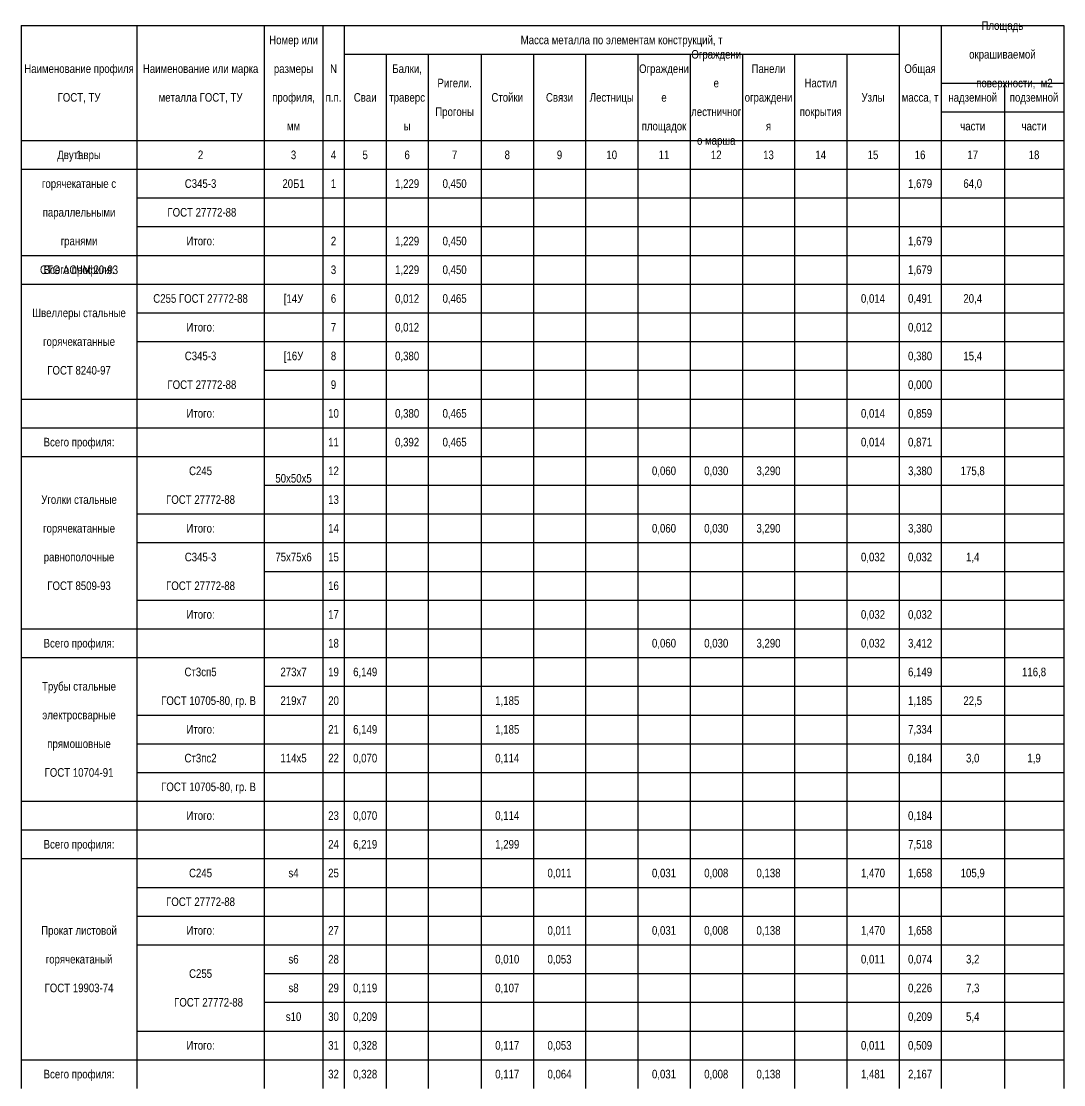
# Model space of a CAD drawing. Header units: millimetres. Extents: x 2718 to 3082, y 222 to 964.
# Drawn here: x 2718.4 to 3081.6, y 593.5 to 963.7 of the extents above; entities that cross this region are included whole.
import ezdxf
from ezdxf.enums import TextEntityAlignment as Align

# ---------------------------------------------------------------- set-up
doc = ezdxf.new("R2010")
doc.units = ezdxf.units.MM
doc.styles.get("Standard").update_dxf_attribs({"font": 'arial.ttf'})

# ---------------------------------------------------------------- blocks, each defined once
blk = doc.blocks.new('*U1', base_point=(0, 1.5))
at = {"lineweight": -3}
for p, q in [((0, 0), (40.2598, 0)), ((0, 0), (0, -10)), ((40.2598, 0), (84.6498, 0)), ((40.2598, 0), (40.2598, -10)), ((84.6498, 0), (105.0499, 0)), ((84.6498, 0), (84.6498, -10)), ((105.0499, 0), (112.4997, 0)), ((105.0499, 0), (105.0499, -10)), ((112.4997, 0), (127.1098, 0)), ((112.4997, 0), (112.4997, -10)), ((127.1098, 0), (141.7199, 0)), ((141.7199, 0), (160.19, 0)), ((160.19, 0), (178.3899, 0)), ((178.3899, 0), (196.5898, 0)), ((196.5898, 0), (214.7897, 0)), ((214.7897, 0), (232.9896, 0)), ((232.9896, 0), (251.1895, 0)), ((251.1895, 0), (269.3894, 0)), ((269.3894, 0), (287.5893, 0)), ((287.5893, 0), (305.7892, 0)), ((305.7892, 0), (320.3993, 0)), ((305.7892, 0), (305.7892, -10)), ((320.3993, 0), (342.4592, 0)), ((320.3993, 0), (320.3993, -10)), ((342.4592, 0), (363.1295, 0)), ((363.1295, 0), (363.1295, -10)), ((0, -10), (0, -20)), ((40.2598, -10), (40.2598, -20)), ((84.6498, -10), (84.6498, -20)), ((105.0499, -10), (105.0499, -20)), ((112.4997, -10), (127.1098, -10)), ((112.4997, -10), (112.4997, -20)), ((127.1098, -10), (141.7199, -10)), ((127.1098, -10), (127.1098, -20)), ((141.7199, -10), (160.19, -10)), ((141.7199, -10), (141.7199, -20)), ((160.19, -10), (178.3899, -10)), ((160.19, -10), (160.19, -20)), ((178.3899, -10), (196.5898, -10)), ((178.3899, -10), (178.3899, -20)), ((196.5898, -10), (214.7897, -10)), ((196.5898, -10), (196.5898, -20)), ((214.7897, -10), (232.9896, -10)), ((214.7897, -10), (214.7897, -20)), ((232.9896, -10), (251.1895, -10)), ((232.9896, -10), (232.9896, -20)), ((251.1895, -10), (269.3894, -10)), ((251.1895, -10), (251.1895, -20)), ((269.3894, -10), (287.5893, -10)), ((269.3894, -10), (269.3894, -20)), ((287.5893, -10), (305.7892, -10)), ((287.5893, -10), (287.5893, -20)), ((305.7892, -10), (305.7892, -20)), ((320.3993, -10), (320.3993, -20)), ((363.1295, -10), (363.1295, -20)), ((0, -20), (0, -40)), ((40.2598, -20), (40.2598, -40)), ((84.6498, -20), (84.6498, -40)), ((105.0499, -20), (105.0499, -40)), ((112.4997, -20), (112.4997, -40)), ((127.1098, -20), (127.1098, -40)), ((141.7199, -20), (141.7199, -40)), ((160.19, -20), (160.19, -40)), ((178.3899, -20), (178.3899, -40)), ((196.5898, -20), (196.5898, -40)), ((214.7897, -20), (214.7897, -40)), ((232.9896, -20), (232.9896, -40)), ((251.1895, -20), (251.1895, -40)), ((269.3894, -20), (269.3894, -40)), ((287.5893, -20), (287.5893, -40)), ((305.7892, -20), (305.7892, -40)), ((320.3993, -20), (342.4592, -20)), ((320.3993, -20), (320.3993, -40)), ((342.4592, -20), (363.1295, -20)), ((342.4592, -20), (342.4592, -40)), ((363.1295, -20), (363.1295, -40)), ((0, -40), (40.2598, -40)), ((0, -40), (0, -50)), ((40.2598, -40), (84.6498, -40)), ((40.2598, -40), (40.2598, -50)), ((84.6498, -40), (105.0499, -40)), ((84.6498, -40), (84.6498, -50)), ((105.0499, -40), (112.4997, -40)), ((105.0499, -40), (105.0499, -50)), ((112.4997, -40), (127.1098, -40)), ((112.4997, -40), (112.4997, -50)), ((127.1098, -40), (141.7199, -40)), ((127.1098, -40), (127.1098, -50)), ((141.7199, -40), (160.19, -40)), ((141.7199, -40), (141.7199, -50)), ((160.19, -40), (178.3899, -40)), ((160.19, -40), (160.19, -50)), ((178.3899, -40), (196.5898, -40)), ((178.3899, -40), (178.3899, -50)), ((196.5898, -40), (214.7897, -40)), ((196.5898, -40), (196.5898, -50)), ((214.7897, -40), (232.9896, -40)), ((214.7897, -40), (214.7897, -50)), ((232.9896, -40), (251.1895, -40)), ((232.9896, -40), (232.9896, -50)), ((251.1895, -40), (269.3894, -40)), ((251.1895, -40), (251.1895, -50)), ((269.3894, -40), (287.5893, -40)), ((269.3894, -40), (269.3894, -50)), ((287.5893, -40), (305.7892, -40)), ((287.5893, -40), (287.5893, -50)), ((305.7892, -40), (320.3993, -40)), ((305.7892, -40), (305.7892, -50)), ((320.3993, -40), (342.4592, -40)), ((320.3993, -40), (320.3993, -50)), ((342.4592, -40), (363.1295, -40)), ((342.4592, -40), (342.4592, -50)), ((363.1295, -40), (363.1295, -50)), ((0, -50), (40.2598, -50)), ((0, -50), (0, -70)), ((40.2598, -50), (84.6498, -50)), ((40.2598, -50), (40.2598, -70)), ((84.6498, -50), (105.0499, -50)), ((84.6498, -50), (84.6498, -70)), ((105.0499, -50), (112.4997, -50)), ((105.0499, -50), (105.0499, -70)), ((112.4997, -50), (127.1098, -50)), ((112.4997, -50), (112.4997, -70)), ((127.1098, -50), (141.7199, -50)), ((127.1098, -50), (127.1098, -70)), ((141.7199, -50), (160.19, -50)), ((141.7199, -50), (141.7199, -70)), ((160.19, -50), (178.3899, -50)), ((160.19, -50), (160.19, -70)), ((178.3899, -50), (196.5898, -50)), ((178.3899, -50), (178.3899, -70)), ((196.5898, -50), (214.7897, -50)), ((196.5898, -50), (196.5898, -70)), ((214.7897, -50), (232.9896, -50)), ((214.7897, -50), (214.7897, -70)), ((232.9896, -50), (251.1895, -50)), ((232.9896, -50), (232.9896, -70)), ((251.1895, -50), (269.3894, -50)), ((251.1895, -50), (251.1895, -70)), ((269.3894, -50), (287.5893, -50)), ((269.3894, -50), (269.3894, -70)), ((287.5893, -50), (305.7892, -50)), ((287.5893, -50), (287.5893, -70)), ((305.7892, -50), (320.3993, -50)), ((305.7892, -50), (305.7892, -70)), ((320.3993, -50), (342.4592, -50)), ((320.3993, -50), (320.3993, -70)), ((342.4592, -50), (363.1295, -50)), ((342.4592, -50), (342.4592, -70)), ((363.1295, -50), (363.1295, -70)), ((0, -70), (0, -80)), ((40.2598, -70), (84.6498, -70)), ((40.2598, -70), (40.2598, -80)), ((84.6498, -70), (105.0499, -70)), ((84.6498, -70), (84.6498, -80)), ((105.0499, -70), (112.4997, -70)), ((105.0499, -70), (105.0499, -80)), ((112.4997, -70), (127.1098, -70)), ((112.4997, -70), (112.4997, -80)), ((127.1098, -70), (141.7199, -70)), ((127.1098, -70), (127.1098, -80)), ((141.7199, -70), (160.19, -70)), ((141.7199, -70), (141.7199, -80)), ((160.19, -70), (178.3899, -70)), ((160.19, -70), (160.19, -80)), ((178.3899, -70), (196.5898, -70)), ((178.3899, -70), (178.3899, -80)), ((196.5898, -70), (214.7897, -70)), ((196.5898, -70), (196.5898, -80)), ((214.7897, -70), (232.9896, -70)), ((214.7897, -70), (214.7897, -80)), ((232.9896, -70), (251.1895, -70)), ((232.9896, -70), (232.9896, -80)), ((251.1895, -70), (269.3894, -70)), ((251.1895, -70), (251.1895, -80)), ((269.3894, -70), (287.5893, -70)), ((269.3894, -70), (269.3894, -80)), ((287.5893, -70), (305.7892, -70)), ((287.5893, -70), (287.5893, -80)), ((305.7892, -70), (320.3993, -70)), ((305.7892, -70), (305.7892, -80)), ((320.3993, -70), (342.4592, -70)), ((320.3993, -70), (320.3993, -80)), ((342.4592, -70), (363.1295, -70)), ((342.4592, -70), (342.4592, -80)), ((363.1295, -70), (363.1295, -80)), ((0, -80), (40.2598, -80)), ((0, -80), (0, -90)), ((40.2598, -80), (84.6498, -80)), ((40.2598, -80), (40.2598, -90)), ((84.6498, -80), (105.0499, -80)), ((84.6498, -80), (84.6498, -90)), ((105.0499, -80), (112.4997, -80)), ((105.0499, -80), (105.0499, -90)), ((112.4997, -80), (127.1098, -80)), ((112.4997, -80), (112.4997, -90)), ((127.1098, -80), (141.7199, -80)), ((127.1098, -80), (127.1098, -90)), ((141.7199, -80), (160.19, -80)), ((141.7199, -80), (141.7199, -90)), ((160.19, -80), (178.3899, -80)), ((160.19, -80), (160.19, -90)), ((178.3899, -80), (196.5898, -80)), ((178.3899, -80), (178.3899, -90)), ((196.5898, -80), (214.7897, -80)), ((196.5898, -80), (196.5898, -90)), ((214.7897, -80), (232.9896, -80)), ((214.7897, -80), (214.7897, -90)), ((232.9896, -80), (251.1895, -80)), ((232.9896, -80), (232.9896, -90)), ((251.1895, -80), (269.3894, -80)), ((251.1895, -80), (251.1895, -90)), ((269.3894, -80), (287.5893, -80)), ((269.3894, -80), (269.3894, -90)), ((287.5893, -80), (305.7892, -80)), ((287.5893, -80), (287.5893, -90)), ((305.7892, -80), (320.3993, -80)), ((305.7892, -80), (305.7892, -90)), ((320.3993, -80), (342.4592, -80)), ((320.3993, -80), (320.3993, -90)), ((342.4592, -80), (363.1295, -80)), ((342.4592, -80), (342.4592, -90)), ((363.1295, -80), (363.1295, -90)), ((0, -90), (40.2598, -90)), ((0, -90), (0, -100)), ((40.2598, -90), (84.6498, -90)), ((40.2598, -90), (40.2598, -100)), ((84.6498, -90), (105.0499, -90)), ((84.6498, -90), (84.6498, -100)), ((105.0499, -90), (112.4997, -90)), ((105.0499, -90), (105.0499, -100)), ((112.4997, -90), (127.1098, -90)), ((112.4997, -90), (112.4997, -100)), ((127.1098, -90), (141.7199, -90)), ((127.1098, -90), (127.1098, -100)), ((141.7199, -90), (160.19, -90)), ((141.7199, -90), (141.7199, -100)), ((160.19, -90), (178.3899, -90)), ((160.19, -90), (160.19, -100)), ((178.3899, -90), (196.5898, -90)), ((178.3899, -90), (178.3899, -100)), ((196.5898, -90), (214.7897, -90)), ((196.5898, -90), (196.5898, -100)), ((214.7897, -90), (232.9896, -90)), ((214.7897, -90), (214.7897, -100)), ((232.9896, -90), (251.1895, -90)), ((232.9896, -90), (232.9896, -100)), ((251.1895, -90), (269.3894, -90)), ((251.1895, -90), (251.1895, -100)), ((269.3894, -90), (287.5893, -90)), ((269.3894, -90), (269.3894, -100)), ((287.5893, -90), (305.7892, -90)), ((287.5893, -90), (287.5893, -100)), ((305.7892, -90), (320.3993, -90)), ((305.7892, -90), (305.7892, -100)), ((320.3993, -90), (342.4592, -90)), ((320.3993, -90), (320.3993, -100)), ((342.4592, -90), (363.1295, -90)), ((342.4592, -90), (342.4592, -100)), ((363.1295, -90), (363.1295, -100)), ((0, -100), (0, -110)), ((40.2598, -100), (84.6498, -100)), ((40.2598, -100), (40.2598, -110)), ((84.6498, -100), (105.0499, -100)), ((84.6498, -100), (84.6498, -110)), ((105.0499, -100), (112.4997, -100)), ((105.0499, -100), (105.0499, -110)), ((112.4997, -100), (127.1098, -100)), ((112.4997, -100), (112.4997, -110)), ((127.1098, -100), (141.7199, -100)), ((127.1098, -100), (127.1098, -110)), ((141.7199, -100), (160.19, -100)), ((141.7199, -100), (141.7199, -110)), ((160.19, -100), (178.3899, -100)), ((160.19, -100), (160.19, -110)), ((178.3899, -100), (196.5898, -100)), ((178.3899, -100), (178.3899, -110)), ((196.5898, -100), (214.7897, -100)), ((196.5898, -100), (196.5898, -110)), ((214.7897, -100), (232.9896, -100)), ((214.7897, -100), (214.7897, -110)), ((232.9896, -100), (251.1895, -100)), ((232.9896, -100), (232.9896, -110)), ((251.1895, -100), (269.3894, -100)), ((251.1895, -100), (251.1895, -110)), ((269.3894, -100), (287.5893, -100)), ((269.3894, -100), (269.3894, -110)), ((287.5893, -100), (305.7892, -100)), ((287.5893, -100), (287.5893, -110)), ((305.7892, -100), (320.3993, -100)), ((305.7892, -100), (305.7892, -110)), ((320.3993, -100), (342.4592, -100)), ((320.3993, -100), (320.3993, -110)), ((342.4592, -100), (363.1295, -100)), ((342.4592, -100), (342.4592, -110)), ((363.1295, -100), (363.1295, -110)), ((0, -110), (0, -120)), ((40.2598, -110), (84.6498, -110)), ((40.2598, -110), (40.2598, -120)), ((84.6498, -110), (105.0499, -110)), ((84.6498, -110), (84.6498, -120)), ((105.0499, -110), (112.4997, -110)), ((105.0499, -110), (105.0499, -120)), ((112.4997, -110), (127.1098, -110)), ((112.4997, -110), (112.4997, -120)), ((127.1098, -110), (141.7199, -110)), ((127.1098, -110), (127.1098, -120)), ((141.7199, -110), (160.19, -110)), ((141.7199, -110), (141.7199, -120)), ((160.19, -110), (178.3899, -110)), ((160.19, -110), (160.19, -120)), ((178.3899, -110), (196.5898, -110)), ((178.3899, -110), (178.3899, -120)), ((196.5898, -110), (214.7897, -110)), ((196.5898, -110), (196.5898, -120)), ((214.7897, -110), (232.9896, -110)), ((214.7897, -110), (214.7897, -120)), ((232.9896, -110), (251.1895, -110)), ((232.9896, -110), (232.9896, -120)), ((251.1895, -110), (269.3894, -110)), ((251.1895, -110), (251.1895, -120)), ((269.3894, -110), (287.5893, -110)), ((269.3894, -110), (269.3894, -120)), ((287.5893, -110), (305.7892, -110)), ((287.5893, -110), (287.5893, -120)), ((305.7892, -110), (320.3993, -110)), ((305.7892, -110), (305.7892, -120)), ((320.3993, -110), (342.4592, -110)), ((320.3993, -110), (320.3993, -120)), ((342.4592, -110), (363.1295, -110)), ((342.4592, -110), (342.4592, -120)), ((363.1295, -110), (363.1295, -120)), ((0, -120), (0, -130)), ((40.2598, -120), (40.2598, -130)), ((84.6498, -120), (105.0499, -120)), ((84.6498, -120), (84.6498, -130)), ((105.0499, -120), (112.4997, -120)), ((105.0499, -120), (105.0499, -130)), ((112.4997, -120), (127.1098, -120)), ((112.4997, -120), (112.4997, -130)), ((127.1098, -120), (141.7199, -120)), ((127.1098, -120), (127.1098, -130)), ((141.7199, -120), (160.19, -120)), ((141.7199, -120), (141.7199, -130)), ((160.19, -120), (178.3899, -120)), ((160.19, -120), (160.19, -130)), ((178.3899, -120), (196.5898, -120)), ((178.3899, -120), (178.3899, -130)), ((196.5898, -120), (214.7897, -120)), ((196.5898, -120), (196.5898, -130)), ((214.7897, -120), (232.9896, -120)), ((214.7897, -120), (214.7897, -130)), ((232.9896, -120), (251.1895, -120)), ((232.9896, -120), (232.9896, -130)), ((251.1895, -120), (269.3894, -120)), ((251.1895, -120), (251.1895, -130)), ((269.3894, -120), (287.5893, -120)), ((269.3894, -120), (269.3894, -130)), ((287.5893, -120), (305.7892, -120)), ((287.5893, -120), (287.5893, -130)), ((305.7892, -120), (320.3993, -120)), ((305.7892, -120), (305.7892, -130)), ((320.3993, -120), (342.4592, -120)), ((320.3993, -120), (320.3993, -130)), ((342.4592, -120), (363.1295, -120)), ((342.4592, -120), (342.4592, -130)), ((363.1295, -120), (363.1295, -130)), ((0, -130), (40.2598, -130)), ((0, -130), (0, -140)), ((40.2598, -130), (84.6498, -130)), ((40.2598, -130), (40.2598, -140)), ((84.6498, -130), (105.0499, -130)), ((84.6498, -130), (84.6498, -140)), ((105.0499, -130), (112.4997, -130)), ((105.0499, -130), (105.0499, -140)), ((112.4997, -130), (127.1098, -130)), ((112.4997, -130), (112.4997, -140)), ((127.1098, -130), (141.7199, -130)), ((127.1098, -130), (127.1098, -140)), ((141.7199, -130), (160.19, -130)), ((141.7199, -130), (141.7199, -140)), ((160.19, -130), (178.3899, -130)), ((160.19, -130), (160.19, -140)), ((178.3899, -130), (196.5898, -130)), ((178.3899, -130), (178.3899, -140)), ((196.5898, -130), (214.7897, -130)), ((196.5898, -130), (196.5898, -140)), ((214.7897, -130), (232.9896, -130)), ((214.7897, -130), (214.7897, -140)), ((232.9896, -130), (251.1895, -130)), ((232.9896, -130), (232.9896, -140)), ((251.1895, -130), (269.3894, -130)), ((251.1895, -130), (251.1895, -140)), ((269.3894, -130), (287.5893, -130)), ((269.3894, -130), (269.3894, -140)), ((287.5893, -130), (305.7892, -130)), ((287.5893, -130), (287.5893, -140)), ((305.7892, -130), (320.3993, -130)), ((305.7892, -130), (305.7892, -140)), ((320.3993, -130), (342.4592, -130)), ((320.3993, -130), (320.3993, -140)), ((342.4592, -130), (363.1295, -130)), ((342.4592, -130), (342.4592, -140)), ((363.1295, -130), (363.1295, -140)), ((0, -140), (40.2598, -140)), ((0, -140), (0, -150)), ((40.2598, -140), (84.6498, -140)), ((40.2598, -140), (40.2598, -150)), ((84.6498, -140), (105.0499, -140)), ((84.6498, -140), (84.6498, -150)), ((105.0499, -140), (112.4997, -140)), ((105.0499, -140), (105.0499, -150)), ((112.4997, -140), (127.1098, -140)), ((112.4997, -140), (112.4997, -150)), ((127.1098, -140), (141.7199, -140)), ((127.1098, -140), (127.1098, -150)), ((141.7199, -140), (160.19, -140)), ((141.7199, -140), (141.7199, -150)), ((160.19, -140), (178.3899, -140)), ((160.19, -140), (160.19, -150)), ((178.3899, -140), (196.5898, -140)), ((178.3899, -140), (178.3899, -150)), ((196.5898, -140), (214.7897, -140)), ((196.5898, -140), (196.5898, -150)), ((214.7897, -140), (232.9896, -140)), ((214.7897, -140), (214.7897, -150)), ((232.9896, -140), (251.1895, -140)), ((232.9896, -140), (232.9896, -150)), ((251.1895, -140), (269.3894, -140)), ((251.1895, -140), (251.1895, -150)), ((269.3894, -140), (287.5893, -140)), ((269.3894, -140), (269.3894, -150)), ((287.5893, -140), (305.7892, -140)), ((287.5893, -140), (287.5893, -150)), ((305.7892, -140), (320.3993, -140)), ((305.7892, -140), (305.7892, -150)), ((320.3993, -140), (342.4592, -140)), ((320.3993, -140), (320.3993, -150)), ((342.4592, -140), (363.1295, -140)), ((342.4592, -140), (342.4592, -150)), ((363.1295, -140), (363.1295, -150)), ((0, -150), (40.2598, -150)), ((0, -150), (0, -160)), ((40.2598, -150), (84.6498, -150)), ((40.2598, -150), (40.2598, -160)), ((84.6498, -150), (105.0499, -150)), ((84.6498, -150), (84.6498, -160)), ((105.0499, -150), (112.4997, -150)), ((105.0499, -150), (105.0499, -160)), ((112.4997, -150), (127.1098, -150)), ((112.4997, -150), (112.4997, -160)), ((127.1098, -150), (141.7199, -150)), ((127.1098, -150), (127.1098, -160)), ((141.7199, -150), (160.19, -150)), ((141.7199, -150), (141.7199, -160)), ((160.19, -150), (178.3899, -150)), ((160.19, -150), (160.19, -160)), ((178.3899, -150), (196.5898, -150)), ((178.3899, -150), (178.3899, -160)), ((196.5898, -150), (214.7897, -150)), ((196.5898, -150), (196.5898, -160)), ((214.7897, -150), (232.9896, -150)), ((214.7897, -150), (214.7897, -160)), ((232.9896, -150), (251.1895, -150)), ((232.9896, -150), (232.9896, -160)), ((251.1895, -150), (269.3894, -150)), ((251.1895, -150), (251.1895, -160)), ((269.3894, -150), (287.5893, -150)), ((269.3894, -150), (269.3894, -160)), ((287.5893, -150), (305.7892, -150)), ((287.5893, -150), (287.5893, -160)), ((305.7892, -150), (320.3993, -150)), ((305.7892, -150), (305.7892, -160)), ((320.3993, -150), (342.4592, -150)), ((320.3993, -150), (320.3993, -160)), ((342.4592, -150), (363.1295, -150)), ((342.4592, -150), (342.4592, -160)), ((363.1295, -150), (363.1295, -160)), ((0, -160), (0, -170)), ((40.2598, -160), (40.2598, -170)), ((84.6498, -160), (105.0499, -160)), ((84.6498, -160), (84.6498, -170)), ((105.0499, -160), (112.4997, -160)), ((105.0499, -160), (105.0499, -170)), ((112.4997, -160), (127.1098, -160)), ((112.4997, -160), (112.4997, -170)), ((127.1098, -160), (141.7199, -160)), ((127.1098, -160), (127.1098, -170)), ((141.7199, -160), (160.19, -160)), ((141.7199, -160), (141.7199, -170)), ((160.19, -160), (178.3899, -160)), ((160.19, -160), (160.19, -170)), ((178.3899, -160), (196.5898, -160)), ((178.3899, -160), (178.3899, -170)), ((196.5898, -160), (214.7897, -160)), ((196.5898, -160), (196.5898, -170)), ((214.7897, -160), (232.9896, -160)), ((214.7897, -160), (214.7897, -170)), ((232.9896, -160), (251.1895, -160)), ((232.9896, -160), (232.9896, -170)), ((251.1895, -160), (269.3894, -160)), ((251.1895, -160), (251.1895, -170)), ((269.3894, -160), (287.5893, -160)), ((269.3894, -160), (269.3894, -170)), ((287.5893, -160), (305.7892, -160)), ((287.5893, -160), (287.5893, -170)), ((305.7892, -160), (320.3993, -160)), ((305.7892, -160), (305.7892, -170)), ((320.3993, -160), (342.4592, -160)), ((320.3993, -160), (320.3993, -170)), ((342.4592, -160), (363.1295, -160)), ((342.4592, -160), (342.4592, -170)), ((363.1295, -160), (363.1295, -170)), ((0, -170), (0, -180)), ((40.2598, -170), (84.6498, -170)), ((40.2598, -170), (40.2598, -180)), ((84.6498, -170), (105.0499, -170)), ((84.6498, -170), (84.6498, -180)), ((105.0499, -170), (112.4997, -170)), ((105.0499, -170), (105.0499, -180)), ((112.4997, -170), (127.1098, -170)), ((112.4997, -170), (112.4997, -180)), ((127.1098, -170), (141.7199, -170)), ((127.1098, -170), (127.1098, -180)), ((141.7199, -170), (160.19, -170)), ((141.7199, -170), (141.7199, -180)), ((160.19, -170), (178.3899, -170)), ((160.19, -170), (160.19, -180)), ((178.3899, -170), (196.5898, -170)), ((178.3899, -170), (178.3899, -180)), ((196.5898, -170), (214.7897, -170)), ((196.5898, -170), (196.5898, -180)), ((214.7897, -170), (232.9896, -170)), ((214.7897, -170), (214.7897, -180)), ((232.9896, -170), (251.1895, -170)), ((232.9896, -170), (232.9896, -180)), ((251.1895, -170), (269.3894, -170)), ((251.1895, -170), (251.1895, -180)), ((269.3894, -170), (287.5893, -170)), ((269.3894, -170), (269.3894, -180)), ((287.5893, -170), (305.7892, -170)), ((287.5893, -170), (287.5893, -180)), ((305.7892, -170), (320.3993, -170)), ((305.7892, -170), (305.7892, -180)), ((320.3993, -170), (342.4592, -170)), ((320.3993, -170), (320.3993, -180)), ((342.4592, -170), (363.1295, -170)), ((342.4592, -170), (342.4592, -180)), ((363.1295, -170), (363.1295, -180)), ((0, -180), (0, -190)), ((40.2598, -180), (84.6498, -180)), ((40.2598, -180), (40.2598, -190)), ((84.6498, -180), (105.0499, -180)), ((84.6498, -180), (84.6498, -190)), ((105.0499, -180), (112.4997, -180)), ((105.0499, -180), (105.0499, -190)), ((112.4997, -180), (127.1098, -180)), ((112.4997, -180), (112.4997, -190)), ((127.1098, -180), (141.7199, -180)), ((127.1098, -180), (127.1098, -190)), ((141.7199, -180), (160.19, -180)), ((141.7199, -180), (141.7199, -190)), ((160.19, -180), (178.3899, -180)), ((160.19, -180), (160.19, -190)), ((178.3899, -180), (196.5898, -180)), ((178.3899, -180), (178.3899, -190)), ((196.5898, -180), (214.7897, -180)), ((196.5898, -180), (196.5898, -190)), ((214.7897, -180), (232.9896, -180)), ((214.7897, -180), (214.7897, -190)), ((232.9896, -180), (251.1895, -180)), ((232.9896, -180), (232.9896, -190)), ((251.1895, -180), (269.3894, -180)), ((251.1895, -180), (251.1895, -190)), ((269.3894, -180), (287.5893, -180)), ((269.3894, -180), (269.3894, -190)), ((287.5893, -180), (305.7892, -180)), ((287.5893, -180), (287.5893, -190)), ((305.7892, -180), (320.3993, -180)), ((305.7892, -180), (305.7892, -190)), ((320.3993, -180), (342.4592, -180)), ((320.3993, -180), (320.3993, -190)), ((342.4592, -180), (363.1295, -180)), ((342.4592, -180), (342.4592, -190)), ((363.1295, -180), (363.1295, -190)), ((0, -190), (0, -200)), ((40.2598, -190), (40.2598, -200)), ((84.6498, -190), (105.0499, -190)), ((84.6498, -190), (84.6498, -200)), ((105.0499, -190), (112.4997, -190)), ((105.0499, -190), (105.0499, -200)), ((112.4997, -190), (127.1098, -190)), ((112.4997, -190), (112.4997, -200)), ((127.1098, -190), (141.7199, -190)), ((127.1098, -190), (127.1098, -200)), ((141.7199, -190), (160.19, -190)), ((141.7199, -190), (141.7199, -200)), ((160.19, -190), (178.3899, -190)), ((160.19, -190), (160.19, -200)), ((178.3899, -190), (196.5898, -190)), ((178.3899, -190), (178.3899, -200)), ((196.5898, -190), (214.7897, -190)), ((196.5898, -190), (196.5898, -200)), ((214.7897, -190), (232.9896, -190)), ((214.7897, -190), (214.7897, -200)), ((232.9896, -190), (251.1895, -190)), ((232.9896, -190), (232.9896, -200)), ((251.1895, -190), (269.3894, -190)), ((251.1895, -190), (251.1895, -200)), ((269.3894, -190), (287.5893, -190)), ((269.3894, -190), (269.3894, -200)), ((287.5893, -190), (305.7892, -190)), ((287.5893, -190), (287.5893, -200)), ((305.7892, -190), (320.3993, -190)), ((305.7892, -190), (305.7892, -200)), ((320.3993, -190), (342.4592, -190)), ((320.3993, -190), (320.3993, -200)), ((342.4592, -190), (363.1295, -190)), ((342.4592, -190), (342.4592, -200)), ((363.1295, -190), (363.1295, -200)), ((0, -200), (0, -210)), ((40.2598, -200), (84.6498, -200)), ((40.2598, -200), (40.2598, -210)), ((84.6498, -200), (105.0499, -200)), ((84.6498, -200), (84.6498, -210)), ((105.0499, -200), (112.4997, -200)), ((105.0499, -200), (105.0499, -210)), ((112.4997, -200), (127.1098, -200)), ((112.4997, -200), (112.4997, -210)), ((127.1098, -200), (141.7199, -200)), ((127.1098, -200), (127.1098, -210)), ((141.7199, -200), (160.19, -200)), ((141.7199, -200), (141.7199, -210)), ((160.19, -200), (178.3899, -200)), ((160.19, -200), (160.19, -210)), ((178.3899, -200), (196.5898, -200)), ((178.3899, -200), (178.3899, -210)), ((196.5898, -200), (214.7897, -200)), ((196.5898, -200), (196.5898, -210)), ((214.7897, -200), (232.9896, -200)), ((214.7897, -200), (214.7897, -210)), ((232.9896, -200), (251.1895, -200)), ((232.9896, -200), (232.9896, -210)), ((251.1895, -200), (269.3894, -200)), ((251.1895, -200), (251.1895, -210)), ((269.3894, -200), (287.5893, -200)), ((269.3894, -200), (269.3894, -210)), ((287.5893, -200), (305.7892, -200)), ((287.5893, -200), (287.5893, -210)), ((305.7892, -200), (320.3993, -200)), ((305.7892, -200), (305.7892, -210)), ((320.3993, -200), (342.4592, -200)), ((320.3993, -200), (320.3993, -210)), ((342.4592, -200), (363.1295, -200)), ((342.4592, -200), (342.4592, -210)), ((363.1295, -200), (363.1295, -210)), ((0, -210), (40.2598, -210)), ((0, -210), (0, -220)), ((40.2598, -210), (84.6498, -210)), ((40.2598, -210), (40.2598, -220)), ((84.6498, -210), (105.0499, -210)), ((84.6498, -210), (84.6498, -220)), ((105.0499, -210), (112.4997, -210)), ((105.0499, -210), (105.0499, -220)), ((112.4997, -210), (127.1098, -210)), ((112.4997, -210), (112.4997, -220)), ((127.1098, -210), (141.7199, -210)), ((127.1098, -210), (127.1098, -220)), ((141.7199, -210), (160.19, -210)), ((141.7199, -210), (141.7199, -220)), ((160.19, -210), (178.3899, -210)), ((160.19, -210), (160.19, -220)), ((178.3899, -210), (196.5898, -210)), ((178.3899, -210), (178.3899, -220)), ((196.5898, -210), (214.7897, -210)), ((196.5898, -210), (196.5898, -220)), ((214.7897, -210), (232.9896, -210)), ((214.7897, -210), (214.7897, -220)), ((232.9896, -210), (251.1895, -210)), ((232.9896, -210), (232.9896, -220)), ((251.1895, -210), (269.3894, -210)), ((251.1895, -210), (251.1895, -220)), ((269.3894, -210), (287.5893, -210)), ((269.3894, -210), (269.3894, -220)), ((287.5893, -210), (305.7892, -210)), ((287.5893, -210), (287.5893, -220)), ((305.7892, -210), (320.3993, -210)), ((305.7892, -210), (305.7892, -220)), ((320.3993, -210), (342.4592, -210)), ((320.3993, -210), (320.3993, -220)), ((342.4592, -210), (363.1295, -210)), ((342.4592, -210), (342.4592, -220)), ((363.1295, -210), (363.1295, -220)), ((0, -220), (40.2598, -220)), ((0, -220), (0, -230)), ((40.2598, -220), (84.6498, -220)), ((40.2598, -220), (40.2598, -230)), ((84.6498, -220), (105.0499, -220)), ((84.6498, -220), (84.6498, -230)), ((105.0499, -220), (112.4997, -220)), ((105.0499, -220), (105.0499, -230)), ((112.4997, -220), (127.1098, -220)), ((112.4997, -220), (112.4997, -230)), ((127.1098, -220), (141.7199, -220)), ((127.1098, -220), (127.1098, -230)), ((141.7199, -220), (160.19, -220)), ((141.7199, -220), (141.7199, -230)), ((160.19, -220), (178.3899, -220)), ((160.19, -220), (160.19, -230)), ((178.3899, -220), (196.5898, -220)), ((178.3899, -220), (178.3899, -230)), ((196.5898, -220), (214.7897, -220)), ((196.5898, -220), (196.5898, -230)), ((214.7897, -220), (232.9896, -220)), ((214.7897, -220), (214.7897, -230)), ((232.9896, -220), (251.1895, -220)), ((232.9896, -220), (232.9896, -230)), ((251.1895, -220), (269.3894, -220)), ((251.1895, -220), (251.1895, -230)), ((269.3894, -220), (287.5893, -220)), ((269.3894, -220), (269.3894, -230)), ((287.5893, -220), (305.7892, -220)), ((287.5893, -220), (287.5893, -230)), ((305.7892, -220), (320.3993, -220)), ((305.7892, -220), (305.7892, -230)), ((320.3993, -220), (342.4592, -220)), ((320.3993, -220), (320.3993, -230)), ((342.4592, -220), (363.1295, -220)), ((342.4592, -220), (342.4592, -230)), ((363.1295, -220), (363.1295, -230)), ((0, -230), (0, -240)), ((40.2598, -230), (40.2598, -240)), ((84.6498, -230), (105.0499, -230)), ((84.6498, -230), (84.6498, -240)), ((105.0499, -230), (112.4997, -230)), ((105.0499, -230), (105.0499, -240)), ((112.4997, -230), (127.1098, -230)), ((112.4997, -230), (112.4997, -240)), ((127.1098, -230), (141.7199, -230)), ((127.1098, -230), (127.1098, -240)), ((141.7199, -230), (160.19, -230)), ((141.7199, -230), (141.7199, -240)), ((160.19, -230), (178.3899, -230)), ((160.19, -230), (160.19, -240)), ((178.3899, -230), (196.5898, -230)), ((178.3899, -230), (178.3899, -240)), ((196.5898, -230), (214.7897, -230)), ((196.5898, -230), (196.5898, -240)), ((214.7897, -230), (232.9896, -230)), ((214.7897, -230), (214.7897, -240)), ((232.9896, -230), (251.1895, -230)), ((232.9896, -230), (232.9896, -240)), ((251.1895, -230), (269.3894, -230)), ((251.1895, -230), (251.1895, -240)), ((269.3894, -230), (287.5893, -230)), ((269.3894, -230), (269.3894, -240)), ((287.5893, -230), (305.7892, -230)), ((287.5893, -230), (287.5893, -240)), ((305.7892, -230), (320.3993, -230)), ((305.7892, -230), (305.7892, -240)), ((320.3993, -230), (342.4592, -230)), ((320.3993, -230), (320.3993, -240)), ((342.4592, -230), (363.1295, -230)), ((342.4592, -230), (342.4592, -240)), ((363.1295, -230), (363.1295, -240)), ((0, -240), (0, -250)), ((40.2598, -240), (84.6498, -240)), ((40.2598, -240), (40.2598, -250)), ((84.6498, -240), (105.0499, -240)), ((84.6498, -240), (84.6498, -250)), ((105.0499, -240), (112.4997, -240)), ((105.0499, -240), (105.0499, -250)), ((112.4997, -240), (127.1098, -240)), ((112.4997, -240), (112.4997, -250)), ((127.1098, -240), (141.7199, -240)), ((127.1098, -240), (127.1098, -250)), ((141.7199, -240), (160.19, -240)), ((141.7199, -240), (141.7199, -250)), ((160.19, -240), (178.3899, -240)), ((160.19, -240), (160.19, -250)), ((178.3899, -240), (196.5898, -240)), ((178.3899, -240), (178.3899, -250)), ((196.5898, -240), (214.7897, -240)), ((196.5898, -240), (196.5898, -250)), ((214.7897, -240), (232.9896, -240)), ((214.7897, -240), (214.7897, -250)), ((232.9896, -240), (251.1895, -240)), ((232.9896, -240), (232.9896, -250)), ((251.1895, -240), (269.3894, -240)), ((251.1895, -240), (251.1895, -250)), ((269.3894, -240), (287.5893, -240)), ((269.3894, -240), (269.3894, -250)), ((287.5893, -240), (305.7892, -240)), ((287.5893, -240), (287.5893, -250)), ((305.7892, -240), (320.3993, -240)), ((305.7892, -240), (305.7892, -250)), ((320.3993, -240), (342.4592, -240)), ((320.3993, -240), (320.3993, -250)), ((342.4592, -240), (363.1295, -240)), ((342.4592, -240), (342.4592, -250)), ((363.1295, -240), (363.1295, -250)), ((0, -250), (0, -270)), ((40.2598, -250), (84.6498, -250)), ((40.2598, -250), (40.2598, -270)), ((84.6498, -250), (105.0499, -250)), ((84.6498, -250), (84.6498, -270)), ((105.0499, -250), (112.4997, -250)), ((105.0499, -250), (105.0499, -270)), ((112.4997, -250), (127.1098, -250)), ((112.4997, -250), (112.4997, -270)), ((127.1098, -250), (141.7199, -250)), ((127.1098, -250), (127.1098, -270)), ((141.7199, -250), (160.19, -250)), ((141.7199, -250), (141.7199, -270)), ((160.19, -250), (178.3899, -250)), ((160.19, -250), (160.19, -270)), ((178.3899, -250), (196.5898, -250)), ((178.3899, -250), (178.3899, -270)), ((196.5898, -250), (214.7897, -250)), ((196.5898, -250), (196.5898, -270)), ((214.7897, -250), (232.9896, -250)), ((214.7897, -250), (214.7897, -270)), ((232.9896, -250), (251.1895, -250)), ((232.9896, -250), (232.9896, -270)), ((251.1895, -250), (269.3894, -250)), ((251.1895, -250), (251.1895, -270)), ((269.3894, -250), (287.5893, -250)), ((269.3894, -250), (269.3894, -270)), ((287.5893, -250), (305.7892, -250)), ((287.5893, -250), (287.5893, -270)), ((305.7892, -250), (320.3993, -250)), ((305.7892, -250), (305.7892, -270)), ((320.3993, -250), (342.4592, -250)), ((320.3993, -250), (320.3993, -270)), ((342.4592, -250), (363.1295, -250)), ((342.4592, -250), (342.4592, -270)), ((363.1295, -250), (363.1295, -270)), ((0, -270), (40.2598, -270)), ((0, -270), (0, -280)), ((40.2598, -270), (84.6498, -270)), ((40.2598, -270), (40.2598, -280)), ((84.6498, -270), (105.0499, -270)), ((84.6498, -270), (84.6498, -280)), ((105.0499, -270), (112.4997, -270)), ((105.0499, -270), (105.0499, -280)), ((112.4997, -270), (127.1098, -270)), ((112.4997, -270), (112.4997, -280)), ((127.1098, -270), (141.7199, -270)), ((127.1098, -270), (127.1098, -280)), ((141.7199, -270), (160.19, -270)), ((141.7199, -270), (141.7199, -280)), ((160.19, -270), (178.3899, -270)), ((160.19, -270), (160.19, -280)), ((178.3899, -270), (196.5898, -270)), ((178.3899, -270), (178.3899, -280)), ((196.5898, -270), (214.7897, -270)), ((196.5898, -270), (196.5898, -280)), ((214.7897, -270), (232.9896, -270)), ((214.7897, -270), (214.7897, -280)), ((232.9896, -270), (251.1895, -270)), ((232.9896, -270), (232.9896, -280)), ((251.1895, -270), (269.3894, -270)), ((251.1895, -270), (251.1895, -280)), ((269.3894, -270), (287.5893, -270)), ((269.3894, -270), (269.3894, -280)), ((287.5893, -270), (305.7892, -270)), ((287.5893, -270), (287.5893, -280)), ((305.7892, -270), (320.3993, -270)), ((305.7892, -270), (305.7892, -280)), ((320.3993, -270), (342.4592, -270)), ((320.3993, -270), (320.3993, -280)), ((342.4592, -270), (363.1295, -270)), ((342.4592, -270), (342.4592, -280)), ((363.1295, -270), (363.1295, -280)), ((0, -280), (40.2598, -280)), ((0, -280), (0, -290)), ((40.2598, -280), (84.6498, -280)), ((40.2598, -280), (40.2598, -290)), ((84.6498, -280), (105.0499, -280)), ((84.6498, -280), (84.6498, -290)), ((105.0499, -280), (112.4997, -280)), ((105.0499, -280), (105.0499, -290)), ((112.4997, -280), (127.1098, -280)), ((112.4997, -280), (112.4997, -290)), ((127.1098, -280), (141.7199, -280)), ((127.1098, -280), (127.1098, -290)), ((141.7199, -280), (160.19, -280)), ((141.7199, -280), (141.7199, -290)), ((160.19, -280), (178.3899, -280)), ((160.19, -280), (160.19, -290)), ((178.3899, -280), (196.5898, -280)), ((178.3899, -280), (178.3899, -290)), ((196.5898, -280), (214.7897, -280)), ((196.5898, -280), (196.5898, -290)), ((214.7897, -280), (232.9896, -280)), ((214.7897, -280), (214.7897, -290)), ((232.9896, -280), (251.1895, -280)), ((232.9896, -280), (232.9896, -290)), ((251.1895, -280), (269.3894, -280)), ((251.1895, -280), (251.1895, -290)), ((269.3894, -280), (287.5893, -280)), ((269.3894, -280), (269.3894, -290)), ((287.5893, -280), (305.7892, -280)), ((287.5893, -280), (287.5893, -290)), ((305.7892, -280), (320.3993, -280)), ((305.7892, -280), (305.7892, -290)), ((320.3993, -280), (342.4592, -280)), ((320.3993, -280), (320.3993, -290)), ((342.4592, -280), (363.1295, -280)), ((342.4592, -280), (342.4592, -290)), ((363.1295, -280), (363.1295, -290)), ((0, -290), (40.2598, -290)), ((0, -290), (0, -310)), ((40.2598, -290), (84.6498, -290)), ((40.2598, -290), (40.2598, -310)), ((84.6498, -290), (105.0499, -290)), ((84.6498, -290), (84.6498, -310)), ((105.0499, -290), (112.4997, -290)), ((105.0499, -290), (105.0499, -310)), ((112.4997, -290), (127.1098, -290)), ((112.4997, -290), (112.4997, -310)), ((127.1098, -290), (141.7199, -290)), ((127.1098, -290), (127.1098, -310)), ((141.7199, -290), (160.19, -290)), ((141.7199, -290), (141.7199, -310)), ((160.19, -290), (178.3899, -290)), ((160.19, -290), (160.19, -310)), ((178.3899, -290), (196.5898, -290)), ((178.3899, -290), (178.3899, -310)), ((196.5898, -290), (214.7897, -290)), ((196.5898, -290), (196.5898, -310)), ((214.7897, -290), (232.9896, -290)), ((214.7897, -290), (214.7897, -310)), ((232.9896, -290), (251.1895, -290)), ((232.9896, -290), (232.9896, -310)), ((251.1895, -290), (269.3894, -290)), ((251.1895, -290), (251.1895, -310)), ((269.3894, -290), (287.5893, -290)), ((269.3894, -290), (269.3894, -310)), ((287.5893, -290), (305.7892, -290)), ((287.5893, -290), (287.5893, -310)), ((305.7892, -290), (320.3993, -290)), ((305.7892, -290), (305.7892, -310)), ((320.3993, -290), (342.4592, -290)), ((320.3993, -290), (320.3993, -310)), ((342.4592, -290), (363.1295, -290)), ((342.4592, -290), (342.4592, -310)), ((363.1295, -290), (363.1295, -310)), ((0, -310), (0, -320)), ((40.2598, -310), (84.6498, -310)), ((40.2598, -310), (40.2598, -320)), ((84.6498, -310), (105.0499, -310)), ((84.6498, -310), (84.6498, -320)), ((105.0499, -310), (112.4997, -310)), ((105.0499, -310), (105.0499, -320)), ((112.4997, -310), (127.1098, -310)), ((112.4997, -310), (112.4997, -320)), ((127.1098, -310), (141.7199, -310)), ((127.1098, -310), (127.1098, -320)), ((141.7199, -310), (160.19, -310)), ((141.7199, -310), (141.7199, -320)), ((160.19, -310), (178.3899, -310)), ((160.19, -310), (160.19, -320)), ((178.3899, -310), (196.5898, -310)), ((178.3899, -310), (178.3899, -320)), ((196.5898, -310), (214.7897, -310)), ((196.5898, -310), (196.5898, -320)), ((214.7897, -310), (232.9896, -310)), ((214.7897, -310), (214.7897, -320)), ((232.9896, -310), (251.1895, -310)), ((232.9896, -310), (232.9896, -320)), ((251.1895, -310), (269.3894, -310)), ((251.1895, -310), (251.1895, -320)), ((269.3894, -310), (287.5893, -310)), ((269.3894, -310), (269.3894, -320)), ((287.5893, -310), (305.7892, -310)), ((287.5893, -310), (287.5893, -320)), ((305.7892, -310), (320.3993, -310)), ((305.7892, -310), (305.7892, -320)), ((320.3993, -310), (342.4592, -310)), ((320.3993, -310), (320.3993, -320)), ((342.4592, -310), (363.1295, -310)), ((342.4592, -310), (342.4592, -320)), ((363.1295, -310), (363.1295, -320)), ((0, -320), (0, -330)), ((40.2598, -320), (84.6498, -320)), ((40.2598, -320), (40.2598, -330)), ((84.6498, -320), (105.0499, -320)), ((84.6498, -320), (84.6498, -330)), ((105.0499, -320), (112.4997, -320)), ((105.0499, -320), (105.0499, -330)), ((112.4997, -320), (127.1098, -320)), ((112.4997, -320), (112.4997, -330)), ((127.1098, -320), (141.7199, -320)), ((127.1098, -320), (127.1098, -330)), ((141.7199, -320), (160.19, -320)), ((141.7199, -320), (141.7199, -330)), ((160.19, -320), (178.3899, -320)), ((160.19, -320), (160.19, -330)), ((178.3899, -320), (196.5898, -320)), ((178.3899, -320), (178.3899, -330)), ((196.5898, -320), (214.7897, -320)), ((196.5898, -320), (196.5898, -330)), ((214.7897, -320), (232.9896, -320)), ((214.7897, -320), (214.7897, -330)), ((232.9896, -320), (251.1895, -320)), ((232.9896, -320), (232.9896, -330)), ((251.1895, -320), (269.3894, -320)), ((251.1895, -320), (251.1895, -330)), ((269.3894, -320), (287.5893, -320)), ((269.3894, -320), (269.3894, -330)), ((287.5893, -320), (305.7892, -320)), ((287.5893, -320), (287.5893, -330)), ((305.7892, -320), (320.3993, -320)), ((305.7892, -320), (305.7892, -330)), ((320.3993, -320), (342.4592, -320)), ((320.3993, -320), (320.3993, -330)), ((342.4592, -320), (363.1295, -320)), ((342.4592, -320), (342.4592, -330)), ((363.1295, -320), (363.1295, -330)), ((0, -330), (0, -340)), ((40.2598, -330), (40.2598, -340)), ((84.6498, -330), (105.0499, -330)), ((84.6498, -330), (84.6498, -340)), ((105.0499, -330), (112.4997, -330)), ((105.0499, -330), (105.0499, -340)), ((112.4997, -330), (127.1098, -330)), ((112.4997, -330), (112.4997, -340)), ((127.1098, -330), (141.7199, -330)), ((127.1098, -330), (127.1098, -340)), ((141.7199, -330), (160.19, -330)), ((141.7199, -330), (141.7199, -340)), ((160.19, -330), (178.3899, -330)), ((160.19, -330), (160.19, -340)), ((178.3899, -330), (196.5898, -330)), ((178.3899, -330), (178.3899, -340)), ((196.5898, -330), (214.7897, -330)), ((196.5898, -330), (196.5898, -340)), ((214.7897, -330), (232.9896, -330)), ((214.7897, -330), (214.7897, -340)), ((232.9896, -330), (251.1895, -330)), ((232.9896, -330), (232.9896, -340)), ((251.1895, -330), (269.3894, -330)), ((251.1895, -330), (251.1895, -340)), ((269.3894, -330), (287.5893, -330)), ((269.3894, -330), (269.3894, -340)), ((287.5893, -330), (305.7892, -330)), ((287.5893, -330), (287.5893, -340)), ((305.7892, -330), (320.3993, -330)), ((305.7892, -330), (305.7892, -340)), ((320.3993, -330), (342.4592, -330)), ((320.3993, -330), (320.3993, -340)), ((342.4592, -330), (363.1295, -330)), ((342.4592, -330), (342.4592, -340)), ((363.1295, -330), (363.1295, -340)), ((0, -340), (0, -350)), ((40.2598, -340), (40.2598, -350)), ((84.6498, -340), (105.0499, -340)), ((84.6498, -340), (84.6498, -350)), ((105.0499, -340), (112.4997, -340)), ((105.0499, -340), (105.0499, -350)), ((112.4997, -340), (127.1098, -340)), ((112.4997, -340), (112.4997, -350)), ((127.1098, -340), (141.7199, -340)), ((127.1098, -340), (127.1098, -350)), ((141.7199, -340), (160.19, -340)), ((141.7199, -340), (141.7199, -350)), ((160.19, -340), (178.3899, -340)), ((160.19, -340), (160.19, -350)), ((178.3899, -340), (196.5898, -340)), ((178.3899, -340), (178.3899, -350)), ((196.5898, -340), (214.7897, -340)), ((196.5898, -340), (196.5898, -350)), ((214.7897, -340), (232.9896, -340)), ((214.7897, -340), (214.7897, -350)), ((232.9896, -340), (251.1895, -340)), ((232.9896, -340), (232.9896, -350)), ((251.1895, -340), (269.3894, -340)), ((251.1895, -340), (251.1895, -350)), ((269.3894, -340), (287.5893, -340)), ((269.3894, -340), (269.3894, -350)), ((287.5893, -340), (305.7892, -340)), ((287.5893, -340), (287.5893, -350)), ((305.7892, -340), (320.3993, -340)), ((305.7892, -340), (305.7892, -350)), ((320.3993, -340), (342.4592, -340)), ((320.3993, -340), (320.3993, -350)), ((342.4592, -340), (363.1295, -340)), ((342.4592, -340), (342.4592, -350)), ((363.1295, -340), (363.1295, -350)), ((0, -350), (0, -360)), ((40.2598, -350), (84.6498, -350)), ((40.2598, -350), (40.2598, -360)), ((84.6498, -350), (105.0499, -350)), ((84.6498, -350), (84.6498, -360)), ((105.0499, -350), (112.4997, -350)), ((105.0499, -350), (105.0499, -360)), ((112.4997, -350), (127.1098, -350)), ((112.4997, -350), (112.4997, -360)), ((127.1098, -350), (141.7199, -350)), ((127.1098, -350), (127.1098, -360)), ((141.7199, -350), (160.19, -350)), ((141.7199, -350), (141.7199, -360)), ((160.19, -350), (178.3899, -350)), ((160.19, -350), (160.19, -360)), ((178.3899, -350), (196.5898, -350)), ((178.3899, -350), (178.3899, -360)), ((196.5898, -350), (214.7897, -350)), ((196.5898, -350), (196.5898, -360)), ((214.7897, -350), (232.9896, -350)), ((214.7897, -350), (214.7897, -360)), ((232.9896, -350), (251.1895, -350)), ((232.9896, -350), (232.9896, -360)), ((251.1895, -350), (269.3894, -350)), ((251.1895, -350), (251.1895, -360)), ((269.3894, -350), (287.5893, -350)), ((269.3894, -350), (269.3894, -360)), ((287.5893, -350), (305.7892, -350)), ((287.5893, -350), (287.5893, -360)), ((305.7892, -350), (320.3993, -350)), ((305.7892, -350), (305.7892, -360)), ((320.3993, -350), (342.4592, -350)), ((320.3993, -350), (320.3993, -360)), ((342.4592, -350), (363.1295, -350)), ((342.4592, -350), (342.4592, -360)), ((363.1295, -350), (363.1295, -360)), ((0, -360), (40.2598, -360)), ((0, -360), (0, -370)), ((40.2598, -360), (84.6498, -360)), ((40.2598, -360), (40.2598, -370)), ((84.6498, -360), (105.0499, -360)), ((84.6498, -360), (84.6498, -370)), ((105.0499, -360), (112.4997, -360)), ((105.0499, -360), (105.0499, -370)), ((112.4997, -360), (127.1098, -360)), ((112.4997, -360), (112.4997, -370)), ((127.1098, -360), (141.7199, -360)), ((127.1098, -360), (127.1098, -370)), ((141.7199, -360), (160.19, -360)), ((141.7199, -360), (141.7199, -370)), ((160.19, -360), (178.3899, -360)), ((160.19, -360), (160.19, -370)), ((178.3899, -360), (196.5898, -360)), ((178.3899, -360), (178.3899, -370)), ((196.5898, -360), (214.7897, -360)), ((196.5898, -360), (196.5898, -370)), ((214.7897, -360), (232.9896, -360)), ((214.7897, -360), (214.7897, -370)), ((232.9896, -360), (251.1895, -360)), ((232.9896, -360), (232.9896, -370)), ((251.1895, -360), (269.3894, -360)), ((251.1895, -360), (251.1895, -370)), ((269.3894, -360), (287.5893, -360)), ((269.3894, -360), (269.3894, -370)), ((287.5893, -360), (305.7892, -360)), ((287.5893, -360), (287.5893, -370)), ((305.7892, -360), (320.3993, -360)), ((305.7892, -360), (305.7892, -370)), ((320.3993, -360), (342.4592, -360)), ((320.3993, -360), (320.3993, -370)), ((342.4592, -360), (363.1295, -360)), ((342.4592, -360), (342.4592, -370)), ((363.1295, -360), (363.1295, -370))]:
    blk.add_line(p, q, dxfattribs=at)
for p, q in [((320.3993, -30), (342.4592, -30)), ((342.4592, -30), (363.1295, -30)), ((40.2598, -60), (84.6498, -60)), ((84.6498, -60), (105.0499, -60)), ((105.0499, -60), (112.4997, -60)), ((112.4997, -60), (127.1098, -60)), ((127.1098, -60), (141.7199, -60)), ((141.7199, -60), (160.19, -60)), ((160.19, -60), (178.3899, -60)), ((178.3899, -60), (196.5898, -60)), ((196.5898, -60), (214.7897, -60)), ((214.7897, -60), (232.9896, -60)), ((232.9896, -60), (251.1895, -60)), ((251.1895, -60), (269.3894, -60)), ((269.3894, -60), (287.5893, -60)), ((287.5893, -60), (305.7892, -60)), ((305.7892, -60), (320.3993, -60)), ((320.3993, -60), (342.4592, -60)), ((342.4592, -60), (363.1295, -60)), ((40.2598, -260), (84.6498, -260)), ((84.6498, -260), (105.0499, -260)), ((105.0499, -260), (112.4997, -260)), ((112.4997, -260), (127.1098, -260)), ((127.1098, -260), (141.7199, -260)), ((141.7199, -260), (160.19, -260)), ((160.19, -260), (178.3899, -260)), ((178.3899, -260), (196.5898, -260)), ((196.5898, -260), (214.7897, -260)), ((214.7897, -260), (232.9896, -260)), ((232.9896, -260), (251.1895, -260)), ((251.1895, -260), (269.3894, -260)), ((269.3894, -260), (287.5893, -260)), ((287.5893, -260), (305.7892, -260)), ((305.7892, -260), (320.3993, -260)), ((320.3993, -260), (342.4592, -260)), ((342.4592, -260), (363.1295, -260)), ((40.2598, -300), (84.6498, -300)), ((84.6498, -300), (105.0499, -300)), ((105.0499, -300), (112.4997, -300)), ((112.4997, -300), (127.1098, -300)), ((127.1098, -300), (141.7199, -300)), ((141.7199, -300), (160.19, -300)), ((160.19, -300), (178.3899, -300)), ((178.3899, -300), (196.5898, -300)), ((196.5898, -300), (214.7897, -300)), ((214.7897, -300), (232.9896, -300)), ((232.9896, -300), (251.1895, -300)), ((251.1895, -300), (269.3894, -300)), ((269.3894, -300), (287.5893, -300)), ((287.5893, -300), (305.7892, -300)), ((305.7892, -300), (320.3993, -300)), ((320.3993, -300), (342.4592, -300)), ((342.4592, -300), (363.1295, -300))]:
    blk.add_line(p, q)
at = {"color": 0, "lineweight": -3, "width": 0.8}
for s, p in [('Площадь', (341.7644, 0)), ('Номер или', (94.84985, -5)), ('Масса металла по элементам конструкций, т', (209.14445, -5)), ('Ограждени', (242.08955, -10)), ('окрашиваемой', (341.7644, -10)), ('Наименование профиля', (20.1299, -15)), ('Наименование или марка', (62.4548, -15)), ('размеры', (94.84985, -15)), ('N', (108.7748, -15)), ('Балки,', (134.41485, -15)), ('Ограждени', (223.88965, -15)), ('Панели', (260.28945, -15)), ('Общая', (313.09425, -15)), ('Ригели.', (150.95495, -20)), ('Настил', (278.48935, -20)), ('         поверхности,  м2', (341.7644, -20)), ('е', (242.08955, -20)), ('ГОСТ, ТУ', (20.1299, -25)), ('металла ГОСТ, ТУ', (62.4548, -25)), ('профиля,', (94.84985, -25)), ('п.п.', (108.7748, -25)), ('Сваи', (119.80475, -25)), ('траверс', (134.41485, -25)), ('Стойки', (169.28995, -25)), ('Связи', (187.48985, -25)), ('Лестницы', (205.68975, -25)), ('е', (223.88965, -25)), ('ограждени', (260.28945, -25)), ('Узлы', (296.68925, -25)), ('масса, т', (313.09425, -25)), ('надземной', (331.42925, -25)), ('подземной', (352.79435, -25)), ('Прогоны', (150.95495, -30)), ('лестничног', (242.08955, -30)), ('покрытия', (278.48935, -30)), ('мм', (94.84985, -35)), ('ы', (134.41485, -35)), ('площадок', (223.88965, -35)), ('я', (260.28945, -35)), ('части', (331.42925, -35)), ('части', (352.79435, -35)), ('о марша', (242.08955, -40)), ('Двутавры', (20.1299, -45)), ('1', (20.1299, -45)), ('2', (62.4548, -45)), ('3', (94.84985, -45)), ('4', (108.7748, -45)), ('5', (119.80475, -45)), ('6', (134.41485, -45)), ('7', (150.95495, -45)), ('8', (169.28995, -45)), ('9', (187.48985, -45)), ('10', (205.68975, -45)), ('11', (223.88965, -45)), ('12', (242.08955, -45)), ('13', (260.28945, -45)), ('14', (278.48935, -45)), ('15', (296.68925, -45)), ('16', (313.09425, -45)), ('17', (331.42925, -45)), ('18', (352.79435, -45)), ('горячекатаные с', (20.1299, -55)), ('С345-3', (62.4548, -55)), ('20Б1', (94.84985, -55)), ('1', (108.7748, -55)), ('1,229', (134.41485, -55)), ('0,450', (150.95495, -55)), ('1,679', (313.09425, -55)), ('64,0', (331.42925, -55)), ('параллельными', (20.1299, -65)), (' ГОСТ 27772-88', (62.4548, -65)), ('Итого:', (62.4548, -75)), ('2', (108.7748, -75)), ('1,229', (134.41485, -75)), ('0,450', (150.95495, -75)), ('1,679', (313.09425, -75)), ('гранями', (20.1299, -75)), ('СТО АСЧМ 20-93', (20.1299, -85)), ('Всего профиля:', (20.1299, -85)), ('3', (108.7748, -85)), ('1,229', (134.41485, -85)), ('0,450', (150.95495, -85)), ('1,679', (313.09425, -85)), ('С255 ГОСТ 27772-88', (62.4548, -95)), ('[14У', (94.84985, -95)), ('6', (108.7748, -95)), ('0,012', (134.41485, -95)), ('0,465', (150.95495, -95)), ('0,014', (296.68925, -95)), ('0,491', (313.09425, -95)), ('20,4', (331.42925, -95)), ('Швеллеры стальные', (20.1299, -100)), ('Итого:', (62.4548, -105)), ('7', (108.7748, -105)), ('0,012', (134.41485, -105)), ('0,012', (313.09425, -105)), ('горячекатанные', (20.1299, -110)), ('С345-3', (62.4548, -115)), ('[16У', (94.84985, -115)), ('8', (108.7748, -115)), ('0,380', (134.41485, -115)), ('0,380', (313.09425, -115)), ('15,4', (331.42925, -115)), ('ГОСТ 8240-97', (20.1299, -120)), (' ГОСТ 27772-88', (62.4548, -125)), ('9', (108.7748, -125)), ('0,000', (313.09425, -125)), ('Итого:', (62.4548, -135)), ('10', (108.7748, -135)), ('0,380', (134.41485, -135)), ('0,465', (150.95495, -135)), ('0,014', (296.68925, -135)), ('0,859', (313.09425, -135)), ('Всего профиля:', (20.1299, -145)), ('11', (108.7748, -145)), ('0,392', (134.41485, -145)), ('0,465', (150.95495, -145)), ('0,014', (296.68925, -145)), ('0,871', (313.09425, -145)), ('С245', (62.4548, -155)), ('12', (108.7748, -155)), ('0,060', (223.88965, -155)), ('0,030', (242.08955, -155)), ('3,290', (260.28945, -155)), ('3,380', (313.09425, -155)), ('175,8', (331.42925, -155)), ('Уголки стальные', (20.1299, -165)), ('ГОСТ 27772-88', (62.4548, -165)), ('13', (108.7748, -165)), ('Итого:', (62.4548, -175)), ('14', (108.7748, -175)), ('0,060', (223.88965, -175)), ('0,030', (242.08955, -175)), ('3,290', (260.28945, -175)), ('3,380', (313.09425, -175)), ('горячекатанные', (20.1299, -175)), ('равнополочные', (20.1299, -185)), ('С345-3', (62.4548, -185)), ('75х75х6', (94.84985, -185)), ('15', (108.7748, -185)), ('0,032', (296.68925, -185)), ('0,032', (313.09425, -185)), ('1,4', (331.42925, -185)), ('ГОСТ 8509-93', (20.1299, -195)), ('ГОСТ 27772-88', (62.4548, -195)), ('16', (108.7748, -195)), ('Итого:', (62.4548, -205)), ('17', (108.7748, -205)), ('0,032', (296.68925, -205)), ('0,032', (313.09425, -205)), ('Всего профиля:', (20.1299, -215)), ('18', (108.7748, -215)), ('0,060', (223.88965, -215)), ('0,030', (242.08955, -215)), ('3,290', (260.28945, -215)), ('0,032', (296.68925, -215)), ('3,412', (313.09425, -215)), ('Ст3сп5', (62.4548, -225)), ('273х7', (94.84985, -225)), ('19', (108.7748, -225)), ('6,149', (119.80475, -225)), ('6,149', (313.09425, -225)), ('116,8', (352.79435, -225)), ('Трубы стальные', (20.1299, -230)), ('      ГОСТ 10705-80, гр. В', (62.4548, -235)), ('219х7', (94.84985, -235)), ('20', (108.7748, -235)), ('1,185', (169.28995, -235)), ('1,185', (313.09425, -235)), ('22,5', (331.42925, -235)), ('электросварные', (20.1299, -240)), ('Итого:', (62.4548, -245)), ('21', (108.7748, -245)), ('6,149', (119.80475, -245)), ('1,185', (169.28995, -245)), ('7,334', (313.09425, -245)), ('прямошовные', (20.1299, -250)), ('Ст3пс2', (62.4548, -255)), ('114х5', (94.84985, -255)), ('22', (108.7748, -255)), ('0,070', (119.80475, -255)), ('0,114', (169.28995, -255)), ('0,184', (313.09425, -255)), ('3,0', (331.42925, -255)), ('1,9', (352.79435, -255)), ('ГОСТ 10704-91', (20.1299, -260)), ('      ГОСТ 10705-80, гр. В', (62.4548, -265)), ('Итого:', (62.4548, -275)), ('23', (108.7748, -275)), ('0,070', (119.80475, -275)), ('0,114', (169.28995, -275)), ('0,184', (313.09425, -275)), ('Всего профиля:', (20.1299, -285)), ('24', (108.7748, -285)), ('6,219', (119.80475, -285)), ('1,299', (169.28995, -285)), ('7,518', (313.09425, -285)), ('С245', (62.4548, -295)), ('s4', (94.84985, -295)), ('25', (108.7748, -295)), ('0,011', (187.48985, -295)), ('0,031', (223.88965, -295)), ('0,008', (242.08955, -295)), ('0,138', (260.28945, -295)), ('1,470', (296.68925, -295)), ('1,658', (313.09425, -295)), ('105,9', (331.42925, -295)), ('ГОСТ 27772-88', (62.4548, -305)), ('Прокат листовой', (20.1299, -315)), ('Итого:', (62.4548, -315)), ('27', (108.7748, -315)), ('0,011', (187.48985, -315)), ('0,031', (223.88965, -315)), ('0,008', (242.08955, -315)), ('0,138', (260.28945, -315)), ('1,470', (296.68925, -315)), ('1,658', (313.09425, -315)), ('горячекатаный', (20.1299, -325)), ('s6', (94.84985, -325)), ('28', (108.7748, -325)), ('0,010', (169.28995, -325)), ('0,053', (187.48985, -325)), ('0,011', (296.68925, -325)), ('0,074', (313.09425, -325)), ('3,2', (331.42925, -325)), ('С255', (62.4548, -330)), ('ГОСТ 19903-74', (20.1299, -335)), ('s8', (94.84985, -335)), ('29', (108.7748, -335)), ('0,119', (119.80475, -335)), ('0,107', (169.28995, -335)), ('0,226', (313.09425, -335)), ('7,3', (331.42925, -335)), ('      ГОСТ 27772-88', (62.4548, -340)), ('s10', (94.84985, -345)), ('30', (108.7748, -345)), ('0,209', (119.80475, -345)), ('0,209', (313.09425, -345)), ('5,4', (331.42925, -345)), ('Итого:', (62.4548, -355)), ('31', (108.7748, -355)), ('0,328', (119.80475, -355)), ('0,117', (169.28995, -355)), ('0,053', (187.48985, -355)), ('0,011', (296.68925, -355)), ('0,509', (313.09425, -355)), ('Всего профиля:', (20.1299, -365)), ('32', (108.7748, -365)), ('0,328', (119.80475, -365)), ('0,117', (169.28995, -365)), ('0,064', (187.48985, -365)), ('0,031', (223.88965, -365)), ('0,008', (242.08955, -365)), ('0,138', (260.28945, -365)), ('1,481', (296.68925, -365)), ('2,167', (313.09425, -365))]:
    blk.add_text(s, height=3, dxfattribs=at).set_placement(p, align=Align.MIDDLE_CENTER)
blk.add_text('50х50х5', height=3, dxfattribs=at).set_placement((94.84985, -160), align=Align.BOTTOM_CENTER)

msp = doc.modelspace()

# ---------------------------------------------------------------- block references
msp.add_blockref('*U1', (2718.43, 963.7))

doc.saveas('drawing.dxf')
